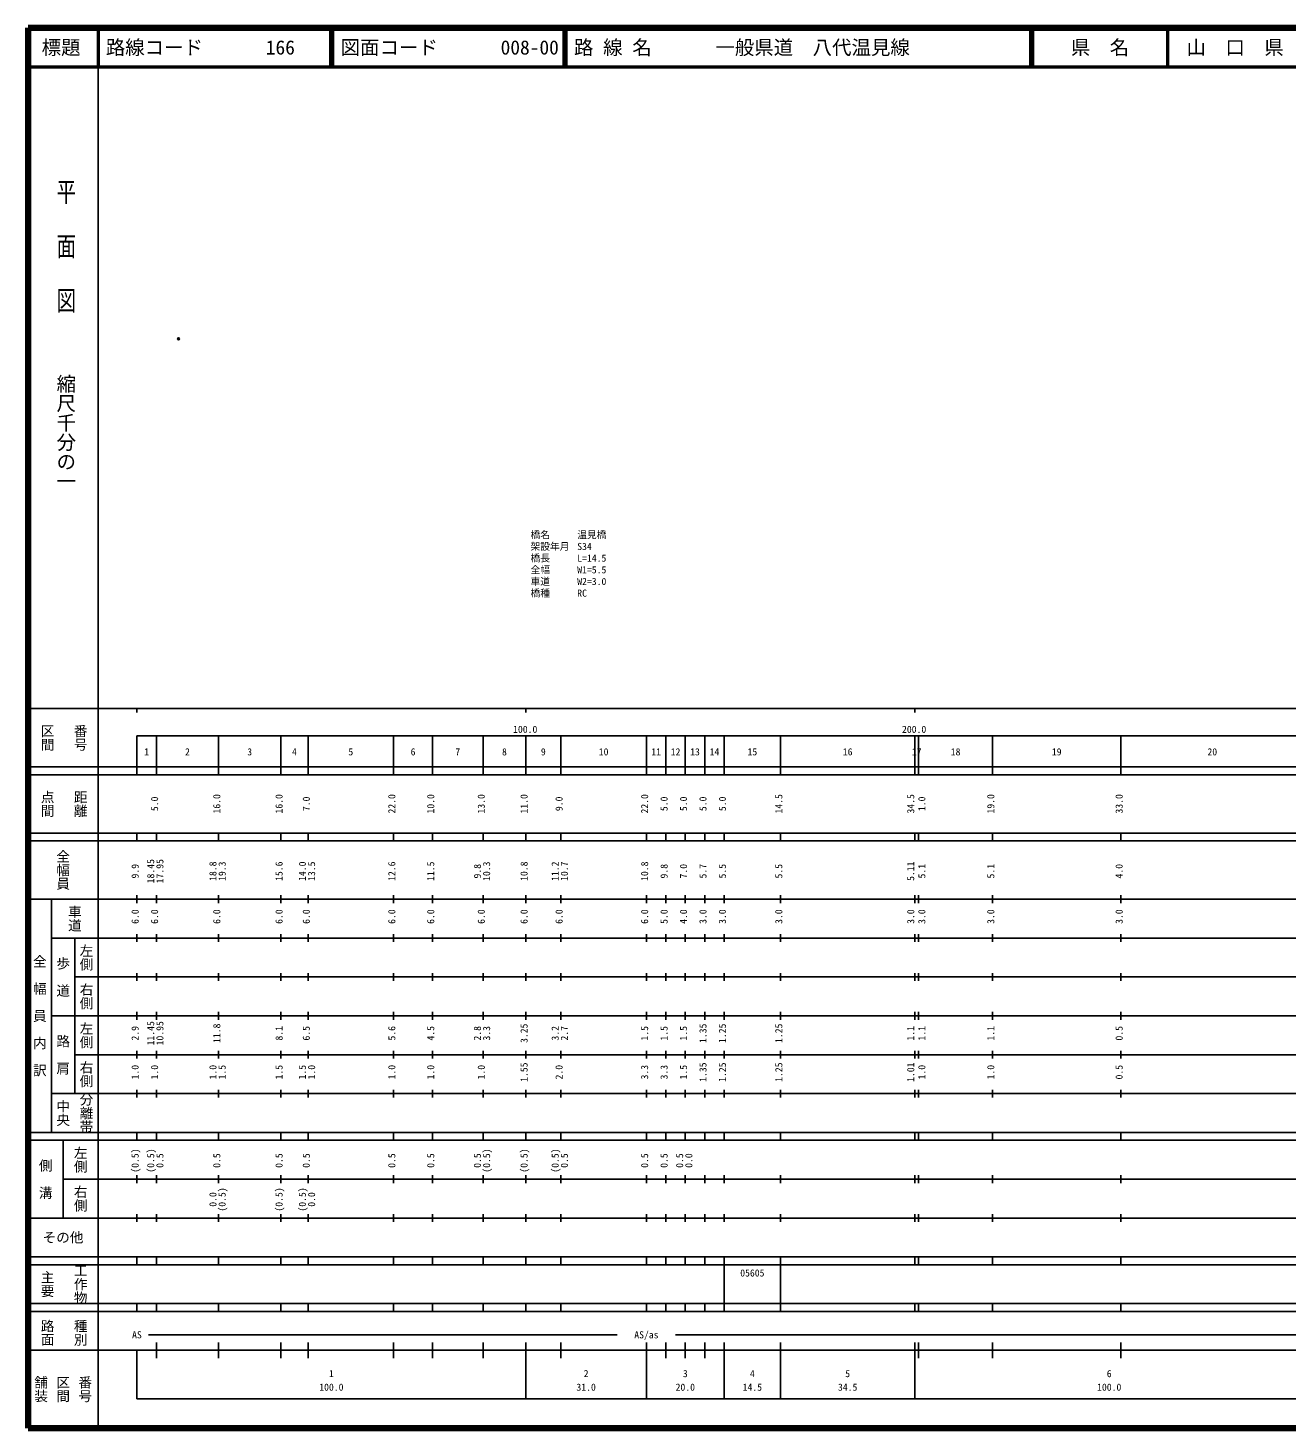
# Model space of a CAD drawing. Units: millimetres on the paper. Extents: x 40 to 680, y 20 to 380.
# Drawn here: x 40 to 363.7, y 20 to 380 of the extents above; entities that cross this region are included whole.
import ezdxf
from ezdxf.enums import TextEntityAlignment as Align

# ---------------------------------------------------------------- set-up
doc = ezdxf.new("R2010")
doc.units = ezdxf.units.MM
doc.header["$PDMODE"] = 32
doc.header["$PDSIZE"] = 0.5
for name, color, linetype in [('M-OTRS', 6, 'Continuous'), ('M-STR-HTXT', 7, 'Continuous'), ('M-TTL-TXT', 7, 'Continuous')]:
    doc.layers.add(name, color=color, linetype=linetype)
for name, color, linetype, lineweight in [('M-TTL', 2, 'Continuous', 140), ('M-TTL-BAND', 7, 'Continuous', 25), ('M-TTL-LINE', 7, 'Continuous', 50)]:
    doc.layers.add(name, color=color, linetype=linetype, lineweight=lineweight)
doc.styles.add('@ＭＳ ゴシック', font='')
doc.styles.add('ＭＳ ゴシック', font='')
doc.styles.get('@ＭＳ ゴシック').set_extended_font_data('@MS Gothic')
doc.styles.get('ＭＳ ゴシック').set_extended_font_data('MS Gothic')

msp = doc.modelspace()

# ---------------------------------------------------------------- linework, layer by layer
at = {"layer": 'M-OTRS'}
msp.add_point((78.705, 300.082), dxfattribs=at)
at = {"layer": 'M-TTL'}
for p, q in [((40, 380), (40, 20)), ((680, 380), (40, 380)), ((40, 20), (680, 20))]:
    msp.add_line(p, q, dxfattribs=at)
at = {"layer": 'M-TTL-BAND'}
for p, q in [((58, 370), (58, 20)), ((40, 205), (579, 205)), ((68, 205), (68, 204)), ((168, 205), (168, 204)), ((268, 205), (268, 204)), ((68, 198), (579, 198)), ((68, 198), (68, 188)), ((73, 188), (73, 198)), ((89, 188), (89, 198)), ((105, 188), (105, 198)), ((112, 188), (112, 198)), ((134, 188), (134, 198)), ((144, 188), (144, 198)), ((157, 188), (157, 198)), ((168, 188), (168, 198)), ((177, 188), (177, 198)), ((199, 188), (199, 198)), ((204, 188), (204, 198)), ((209, 188), (209, 198)), ((214, 188), (214, 198)), ((219, 188), (219, 198)), ((233.5, 188), (233.5, 198)), ((268, 188), (268, 198)), ((269, 188), (269, 198)), ((288, 188), (288, 198)), ((321, 188), (321, 198)), ((40, 190), (579, 190)), ((40, 188), (579, 188)), ((40, 173), (579, 173)), ((68, 171), (68, 173)), ((73, 171), (73, 173)), ((89, 171), (89, 173)), ((105, 171), (105, 173)), ((112, 171), (112, 173)), ((134, 171), (134, 173)), ((144, 171), (144, 173)), ((157, 171), (157, 173)), ((168, 171), (168, 173)), ((177, 171), (177, 173)), ((199, 171), (199, 173)), ((204, 171), (204, 173)), ((209, 171), (209, 173)), ((214, 171), (214, 173)), ((219, 171), (219, 173)), ((233.5, 171), (233.5, 173)), ((268, 171), (268, 173)), ((269, 171), (269, 173)), ((288, 171), (288, 173)), ((321, 171), (321, 173)), ((40, 171), (579, 171)), ((40, 156), (579, 156)), ((46, 96), (46, 156)), ((68, 155), (68, 157)), ((73, 155), (73, 157)), ((89, 155), (89, 157)), ((105, 155), (105, 157)), ((112, 155), (112, 157)), ((134, 155), (134, 157)), ((144, 155), (144, 157)), ((157, 155), (157, 157)), ((168, 155), (168, 157)), ((177, 155), (177, 157)), ((199, 155), (199, 157)), ((204, 155), (204, 157)), ((209, 155), (209, 157)), ((214, 155), (214, 157)), ((219, 155), (219, 157)), ((233.5, 155), (233.5, 157)), ((268, 155), (268, 157)), ((269, 155), (269, 157)), ((288, 155), (288, 157)), ((321, 155), (321, 157)), ((46, 146), (579, 146)), ((52, 146), (52, 106)), ((68, 145), (68, 147)), ((73, 145), (73, 147)), ((89, 145), (89, 147)), ((105, 145), (105, 147)), ((112, 145), (112, 147)), ((134, 145), (134, 147)), ((144, 145), (144, 147)), ((157, 145), (157, 147)), ((168, 145), (168, 147)), ((177, 145), (177, 147)), ((199, 145), (199, 147)), ((204, 145), (204, 147)), ((209, 145), (209, 147)), ((214, 145), (214, 147)), ((219, 145), (219, 147)), ((233.5, 145), (233.5, 147)), ((268, 145), (268, 147)), ((269, 145), (269, 147)), ((288, 145), (288, 147)), ((321, 145), (321, 147)), ((68, 135), (68, 137)), ((73, 135), (73, 137)), ((89, 135), (89, 137)), ((105, 135), (105, 137)), ((112, 135), (112, 137)), ((134, 135), (134, 137)), ((144, 135), (144, 137)), ((157, 135), (157, 137)), ((168, 135), (168, 137)), ((177, 135), (177, 137)), ((199, 135), (199, 137)), ((204, 135), (204, 137)), ((209, 135), (209, 137)), ((214, 135), (214, 137)), ((219, 135), (219, 137)), ((233.5, 135), (233.5, 137)), ((268, 135), (268, 137)), ((269, 135), (269, 137)), ((288, 135), (288, 137)), ((321, 135), (321, 137)), ((52, 136), (579, 136)), ((46, 126), (579, 126)), ((68, 125), (68, 127)), ((73, 125), (73, 127)), ((89, 125), (89, 127)), ((105, 125), (105, 127)), ((112, 125), (112, 127)), ((134, 125), (134, 127)), ((144, 125), (144, 127)), ((157, 125), (157, 127)), ((168, 125), (168, 127)), ((177, 125), (177, 127)), ((199, 125), (199, 127)), ((204, 125), (204, 127)), ((209, 125), (209, 127)), ((214, 125), (214, 127)), ((219, 125), (219, 127)), ((233.5, 125), (233.5, 127)), ((268, 125), (268, 127)), ((269, 125), (269, 127)), ((288, 125), (288, 127)), ((321, 125), (321, 127)), ((52, 116), (579, 116)), ((68, 115), (68, 117)), ((73, 115), (73, 117)), ((89, 115), (89, 117)), ((105, 115), (105, 117)), ((112, 115), (112, 117)), ((134, 115), (134, 117)), ((144, 115), (144, 117)), ((157, 115), (157, 117)), ((168, 115), (168, 117)), ((177, 115), (177, 117)), ((199, 115), (199, 117)), ((204, 115), (204, 117)), ((209, 115), (209, 117)), ((214, 115), (214, 117)), ((219, 115), (219, 117)), ((233.5, 115), (233.5, 117)), ((268, 115), (268, 117)), ((269, 115), (269, 117)), ((288, 115), (288, 117)), ((321, 115), (321, 117)), ((46, 106), (579, 106)), ((68, 105), (68, 107)), ((73, 105), (73, 107)), ((89, 105), (89, 107)), ((105, 105), (105, 107)), ((112, 105), (112, 107)), ((134, 105), (134, 107)), ((144, 105), (144, 107)), ((157, 105), (157, 107)), ((168, 105), (168, 107)), ((177, 105), (177, 107)), ((199, 105), (199, 107)), ((204, 105), (204, 107)), ((209, 105), (209, 107)), ((214, 105), (214, 107)), ((219, 105), (219, 107)), ((233.5, 105), (233.5, 107)), ((268, 105), (268, 107)), ((269, 105), (269, 107)), ((288, 105), (288, 107)), ((321, 105), (321, 107)), ((40, 96), (579, 96)), ((40, 94), (579, 94)), ((49, 94), (49, 74)), ((68, 94), (68, 96)), ((73, 94), (73, 96)), ((89, 94), (89, 96)), ((105, 94), (105, 96)), ((112, 94), (112, 96)), ((134, 94), (134, 96)), ((144, 94), (144, 96)), ((157, 94), (157, 96)), ((168, 94), (168, 96)), ((177, 94), (177, 96)), ((199, 94), (199, 96)), ((204, 94), (204, 96)), ((209, 94), (209, 96)), ((214, 94), (214, 96)), ((219, 94), (219, 96)), ((233.5, 94), (233.5, 96)), ((268, 94), (268, 96)), ((269, 94), (269, 96)), ((288, 94), (288, 96)), ((321, 94), (321, 96)), ((49, 84), (579, 84)), ((68, 83), (68, 85)), ((73, 83), (73, 85)), ((89, 83), (89, 85)), ((105, 83), (105, 85)), ((112, 83), (112, 85)), ((134, 83), (134, 85)), ((144, 83), (144, 85)), ((157, 83), (157, 85)), ((168, 83), (168, 85)), ((177, 83), (177, 85)), ((199, 83), (199, 85)), ((204, 83), (204, 85)), ((209, 83), (209, 85)), ((214, 83), (214, 85)), ((219, 83), (219, 85)), ((233.5, 83), (233.5, 85)), ((268, 83), (268, 85)), ((269, 83), (269, 85)), ((288, 83), (288, 85)), ((321, 83), (321, 85)), ((40, 74), (579, 74)), ((68, 73), (68, 75)), ((73, 73), (73, 75)), ((89, 73), (89, 75)), ((105, 73), (105, 75)), ((112, 73), (112, 75)), ((134, 73), (134, 75)), ((144, 73), (144, 75)), ((157, 73), (157, 75)), ((168, 73), (168, 75)), ((177, 73), (177, 75)), ((199, 73), (199, 75)), ((204, 73), (204, 75)), ((209, 73), (209, 75)), ((214, 73), (214, 75)), ((219, 73), (219, 75)), ((233.5, 73), (233.5, 75)), ((268, 73), (268, 75)), ((269, 73), (269, 75)), ((288, 73), (288, 75)), ((321, 73), (321, 75)), ((40, 64), (579, 64)), ((40, 62), (579, 62)), ((68, 62), (68, 64)), ((73, 62), (73, 64)), ((89, 62), (89, 64)), ((105, 62), (105, 64)), ((112, 62), (112, 64)), ((134, 62), (134, 64)), ((144, 62), (144, 64)), ((157, 62), (157, 64)), ((168, 62), (168, 64)), ((177, 62), (177, 64)), ((199, 62), (199, 64)), ((204, 62), (204, 64)), ((209, 62), (209, 64)), ((214, 62), (214, 64)), ((219, 62), (219, 64)), ((219, 52), (219, 62)), ((233.5, 62), (233.5, 64)), ((233.5, 52), (233.5, 62)), ((268, 62), (268, 64)), ((269, 62), (269, 64)), ((288, 62), (288, 64)), ((321, 62), (321, 64)), ((40, 52), (579, 52)), ((68, 50), (68, 52)), ((73, 50), (73, 52)), ((89, 50), (89, 52)), ((105, 50), (105, 52)), ((112, 50), (112, 52)), ((134, 50), (134, 52)), ((144, 50), (144, 52)), ((157, 50), (157, 52)), ((168, 50), (168, 52)), ((177, 50), (177, 52)), ((199, 50), (199, 52)), ((204, 50), (204, 52)), ((209, 50), (209, 52)), ((214, 50), (214, 52)), ((219, 50), (219, 52)), ((233.5, 50), (233.5, 52)), ((268, 50), (268, 52)), ((269, 50), (269, 52)), ((288, 50), (288, 52)), ((321, 50), (321, 52)), ((40, 50), (579, 50)), ((71, 44), (191.5, 44)), ((206.5, 44), (565, 44)), ((40, 40), (579, 40)), ((68, 40), (68, 27.5)), ((73, 38), (73, 42)), ((89, 38), (89, 42)), ((105, 38), (105, 42)), ((112, 38), (112, 42)), ((134, 38), (134, 42)), ((144, 38), (144, 42)), ((157, 38), (157, 42)), ((168, 27.5), (168, 42)), ((177, 38), (177, 42)), ((199, 27.5), (199, 42)), ((204, 38), (204, 42)), ((209, 38), (209, 42)), ((214, 38), (214, 42)), ((219, 27.5), (219, 42)), ((233.5, 27.5), (233.5, 42)), ((268, 27.5), (268, 42)), ((269, 38), (269, 42)), ((288, 38), (288, 42)), ((321, 38), (321, 42)), ((68, 27.5), (579, 27.5))]:
    msp.add_line(p, q, dxfattribs=at)
at = {"layer": 'M-TTL-LINE'}
for p, q in [((58, 380), (58, 370)), ((117.75, 380), (117.75, 370)), ((118.25, 380), (118.25, 370)), ((177.75, 380), (177.75, 370)), ((178.25, 380), (178.25, 370)), ((297.75, 380), (297.75, 370)), ((298.25, 380), (298.25, 370)), ((333, 380), (333, 370)), ((40, 370), (680, 370))]:
    msp.add_line(p, q, dxfattribs=at)

# ---------------------------------------------------------------- texts
at = {"layer": 'M-STR-HTXT', "style": 'ＭＳ ゴシック'}
for s, p in [('橋名', (169.217, 248.219)), ('温見橋', (181.217, 248.219)), ('橋長', (169.217, 242.219)), ('架設年月', (169.217, 245.219)), ('S34', (181.217, 245.219)), ('全幅', (169.217, 239.219)), ('W1=5.5', (181.217, 239.219)), ('L=14.5', (181.217, 242.219)), ('車道', (169.217, 236.219)), ('W2=3.0', (181.217, 236.219)), ('橋種', (169.217, 233.219)), ('RC', (181.217, 233.219))]:
    msp.add_text(s, height=1.833, dxfattribs=at).set_placement(p, align=Align.BOTTOM_LEFT)
at = {"layer": 'M-TTL-BAND', "style": '@ＭＳ ゴシック', "width": 1.4}
msp.add_text('平  面  図', height=3.666, rotation=270, dxfattribs=at).set_placement((49.777, 306.475), align=Align.MIDDLE_RIGHT)
at = {"layer": 'M-TTL-BAND', "style": '@ＭＳ ゴシック'}
msp.add_text('縮尺千分の一', height=3.666, rotation=270, dxfattribs=at).set_placement((49.777, 261.03), align=Align.MIDDLE_RIGHT)
for s, p in [('区間', (45, 197.5)), ('番号', (53.5, 197.5)), ('点間', (45, 180.5)), ('距離', (53.5, 180.5)), ('全幅員', (49, 163.5)), ('車道', (52, 151)), ('左側', (55, 141)), ('全\u3000幅\u3000員\u3000内\u3000訳', (43, 126)), ('歩\u3000道', (49, 136)), ('右側', (55, 131)), ('左側', (55, 121)), ('路\u3000肩', (49, 116)), ('右側', (55, 111)), ('分離帯', (55, 101)), ('中央', (49, 101)), ('左側', (53.5, 89)), ('側\u3000溝', (44.5, 84)), ('右側', (53.5, 79)), ('工作物', (53.5, 57)), ('主要', (45, 57)), ('路面', (45, 44.5)), ('種別', (53.5, 44.5)), ('舗装', (43.333, 30)), ('区間', (49, 30)), ('番号', (54.667, 30))]:
    msp.add_text(s, height=2.566, rotation=270, dxfattribs=at).set_placement(p, align=Align.MIDDLE_CENTER)
at = {"layer": 'M-TTL-BAND', "style": 'ＭＳ ゴシック'}
for s, p in [('100.0', (167.844, 198.195)), ('200.0', (267.844, 198.195)), ('1', (70.5, 192.405)), ('2', (81, 192.405)), ('3', (97, 192.405)), ('4', (108.5, 192.405)), ('5', (123, 192.405)), ('6', (139, 192.405)), ('7', (150.5, 192.405)), ('8', (162.5, 192.405)), ('9', (172.5, 192.405)), ('10', (188, 192.405)), ('11', (201.5, 192.405)), ('12', (206.5, 192.405)), ('13', (211.5, 192.405)), ('14', (216.5, 192.405)), ('15', (226.25, 192.405)), ('16', (250.75, 192.405)), ('17', (268.5, 192.405)), ('18', (278.5, 192.405)), ('19', (304.5, 192.405)), ('20', (344.5, 192.405)), ('AS', (68, 42.5)), ('AS/as', (199, 42.5)), ('1', (118, 32.523)), ('2', (183.5, 32.523)), ('3', (209, 32.523)), ('4', (226.25, 32.523)), ('5', (250.75, 32.523)), ('6', (318, 32.523)), ('100.0', (118, 29.033)), ('31.0', (183.5, 29.033)), ('20.0', (209, 29.033)), ('14.5', (226.25, 29.033)), ('34.5', (250.75, 29.033)), ('100.0', (318, 29.033))]:
    msp.add_text(s, height=1.833, dxfattribs=at).set_placement(p, align=Align.BOTTOM_CENTER)
for s, p in [('5.0', (74, 180.5)), ('16.0', (90, 180.5)), ('16.0', (106, 180.5)), ('7.0', (113, 180.5)), ('22.0', (135, 180.5)), ('10.0', (145, 180.5)), ('13.0', (158, 180.5)), ('11.0', (169, 180.5)), ('9.0', (178, 180.5)), ('22.0', (200, 180.5)), ('5.0', (205, 180.5)), ('5.0', (210, 180.5)), ('5.0', (215, 180.5)), ('5.0', (220, 180.5)), ('14.5', (234.5, 180.5)), ('34.5', (268.417, 180.5)), ('1.0', (271.276, 180.5)), ('19.0', (289, 180.5)), ('33.0', (322, 180.5)), ('18.45', (73, 163.174)), ('17.95', (75.37, 163.174)), ('9.9', (69, 163.174)), ('18.8', (89, 163.174)), ('19.3', (91.37, 163.174)), ('15.6', (106, 163.174)), ('14.0', (112, 163.174)), ('13.5', (114.37, 163.174)), ('12.6', (135, 163.174)), ('11.5', (145, 163.174)), ('9.8', (157, 163.174)), ('10.3', (159.37, 163.174)), ('10.8', (169, 163.174)), ('11.2', (177, 163.174)), ('10.7', (179.37, 163.174)), ('10.8', (200, 163.174)), ('9.8', (205, 163.174)), ('7.0', (210, 163.174)), ('5.7', (215, 163.174)), ('5.5', (220, 163.174)), ('5.5', (234.5, 163.174)), ('5.11', (268.417, 163.174)), ('5.1', (271.276, 163.174)), ('5.1', (289, 163.174)), ('4.0', (322, 163.174)), ('6.0', (69, 151.5)), ('6.0', (74, 151.5)), ('6.0', (90, 151.5)), ('6.0', (106, 151.5)), ('6.0', (113, 151.5)), ('6.0', (135, 151.5)), ('6.0', (145, 151.5)), ('6.0', (158, 151.5)), ('6.0', (169, 151.5)), ('6.0', (178, 151.5)), ('6.0', (200, 151.5)), ('5.0', (205, 151.5)), ('4.0', (210, 151.5)), ('3.0', (215, 151.5)), ('3.0', (220, 151.5)), ('3.0', (234.5, 151.5)), ('3.0', (268.417, 151.5)), ('3.0', (271.276, 151.5)), ('3.0', (289, 151.5)), ('3.0', (322, 151.5)), ('2.9', (69, 121.5)), ('11.45', (73, 121.5)), ('10.95', (75.37, 121.5)), ('11.8', (90, 121.5)), ('8.1', (106, 121.5)), ('6.5', (113, 121.5)), ('5.6', (135, 121.5)), ('4.5', (145, 121.5)), ('2.8', (157, 121.5)), ('3.3', (159.37, 121.5)), ('3.25', (169, 121.5)), ('3.2', (177, 121.5)), ('2.7', (179.37, 121.5)), ('1.5', (200, 121.5)), ('1.5', (205, 121.5)), ('1.5', (210, 121.5)), ('1.35', (215, 121.5)), ('1.25', (220, 121.5)), ('1.25', (234.5, 121.5)), ('1.1', (268.417, 121.5)), ('1.1', (271.276, 121.5)), ('1.1', (289, 121.5)), ('0.5', (322, 121.5)), ('1.0', (69, 111.5)), ('1.0', (74, 111.5)), ('1.0', (89, 111.5)), ('1.5', (91.37, 111.5)), ('1.5', (106, 111.5)), ('1.5', (112, 111.5)), ('1.0', (114.37, 111.5)), ('1.0', (135, 111.5)), ('1.0', (145, 111.5)), ('1.0', (158, 111.5)), ('1.55', (169, 111.5)), ('2.0', (178, 111.5)), ('3.3', (200, 111.5)), ('3.3', (205, 111.5)), ('1.5', (210, 111.5)), ('1.35', (215, 111.5)), ('1.25', (220, 111.5)), ('1.25', (234.5, 111.5)), ('1.01', (268.417, 111.5)), ('1.0', (271.276, 111.5)), ('1.0', (289, 111.5)), ('0.5', (322, 111.5)), ('(0.5)', (69, 88.764)), ('(0.5)', (73, 88.764)), ('0.5', (75.37, 88.764)), ('0.5', (90, 88.764)), ('0.5', (106, 88.764)), ('0.5', (113, 88.764)), ('0.5', (135, 88.764)), ('0.5', (145, 88.764)), ('0.5', (157, 88.764)), ('(0.5)', (159.37, 88.764)), ('(0.5)', (169, 88.764)), ('(0.5)', (177, 88.764)), ('0.5', (179.37, 88.764)), ('0.5', (200, 88.764)), ('0.5', (205, 88.764)), ('0.5', (209, 88.764)), ('0.0', (211.37, 88.764)), ('0.0', (89, 78.764)), ('(0.5)', (91.37, 78.764)), ('(0.5)', (106, 78.764)), ('(0.5)', (112, 78.764)), ('0.0', (114.37, 78.764))]:
    msp.add_text(s, height=1.833, rotation=90, dxfattribs=at).set_placement(p, align=Align.BOTTOM_CENTER)
msp.add_text('その他', height=2.566, dxfattribs=at).set_placement((49, 69), align=Align.MIDDLE_CENTER)
msp.add_text('05605', height=1.833, dxfattribs=at).set_placement((223.125, 58.405), align=Align.BOTTOM_LEFT)
at = {"layer": 'M-TTL-TXT', "style": 'ＭＳ ゴシック'}
for s, p in [('標題', (48.5, 375)), ('県\u3000名', (315.625, 375)), ('山\u3000口\u3000県', (350.375, 375))]:
    msp.add_text(s, height=3.666, dxfattribs=at).set_placement(p, align=Align.MIDDLE_CENTER)
for s, p in [('路線コード', (60, 375)), ('166', (101.142, 375)), ('図面コード', (120.38, 375)), ('008-00', (161.521, 375)), ('路 線 名', (180.38, 375)), ('一般県道\u3000八代温見線', (216.734, 375))]:
    msp.add_text(s, height=3.666, dxfattribs=at).set_placement(p, align=Align.MIDDLE_LEFT)

doc.saveas('drawing.dxf')
